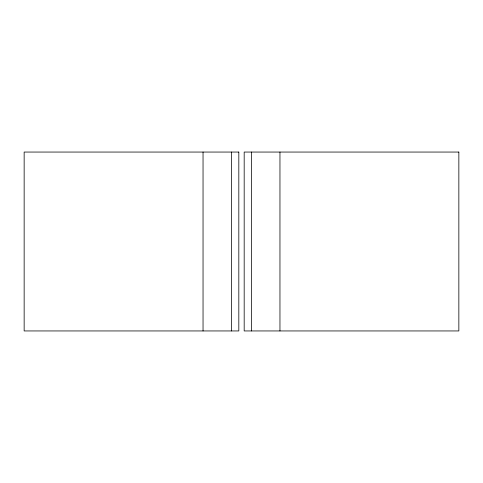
<?xml version="1.0" encoding="UTF-8"?>
<svg xmlns="http://www.w3.org/2000/svg" width="483" height="483" viewBox="0 0 483 483"><rect width="100%" height="100%" fill="white"/><g stroke="black" fill="none" stroke-linecap="round" stroke-linejoin="round"><path stroke-width="0.72" d="M279.959 152.054L279.959 330.946M251.414 152.054L251.414 330.946M231.586 152.054L231.586 330.946M203.041 152.054L203.041 330.946M238.819 152.054L24.15 152.054L24.15 330.946L238.819 330.946L238.819 152.054M458.85 152.054L244.181 152.054L244.181 330.946L458.85 330.946L458.85 152.054"/></g></svg>
